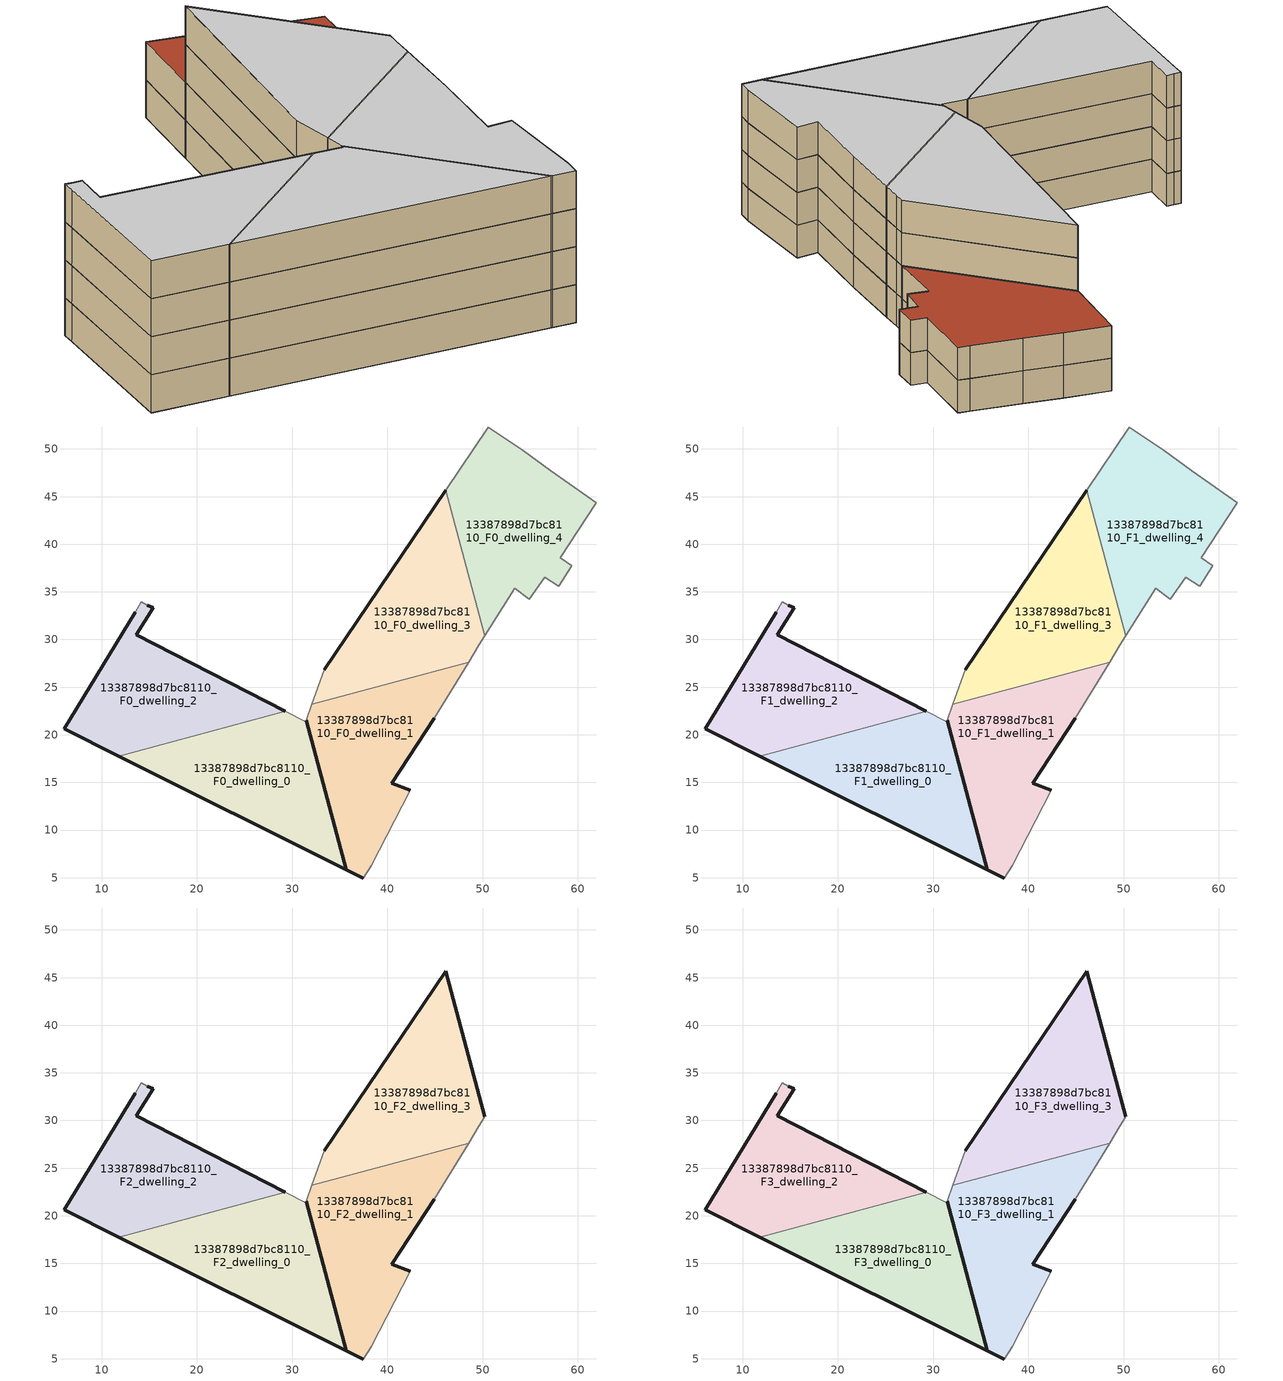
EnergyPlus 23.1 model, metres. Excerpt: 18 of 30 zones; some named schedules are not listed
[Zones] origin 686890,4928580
13387898d7bc8110_F0_dwelling_0
 floor ground (EU_floor_Construction): 35.71,5.84 31.49,21.55 31.42,21.34 29.26,22.45 11.83,17.76 z0
 wall outside (EU_wall_Construction): 31.49,21.55 35.71,5.84 11.83,17.76 z0:3
 wall adiabatic (EU_wall_Construction): 29.26,22.45 31.42,21.34 31.49,21.55 z0:3
 wall to 13387898d7bc8110_F0_dwelling_2 (EU_wall_Construction): 11.83,17.76 29.26,22.45 z0:3
13387898d7bc8110_F0_dwelling_1
 floor ground (EU_floor_Construction): 38.32,6.27 42.44,14.16 40.49,14.92 44.93,21.74 48.53,27.63 32.08,23.21 31.49,21.55 35.71,5.84 37.47,4.96 z0
 wall outside (EU_wall_Construction): 37.47,4.96 35.71,5.84 31.49,21.55 / 44.93,21.74 40.49,14.92 42.44,14.16 z0:3
 wall adiabatic (EU_wall_Construction): 31.49,21.55 32.08,23.21 / 48.53,27.63 44.93,21.74 / 42.44,14.16 38.32,6.27 37.47,4.96 z0:3
 wall to 13387898d7bc8110_F0_dwelling_3 (EU_wall_Construction): 32.08,23.21 48.53,27.63 z0:3
13387898d7bc8110_F0_dwelling_2
 floor ground (EU_floor_Construction): 29.26,22.45 13.65,30.5 15.45,33.32 14.82,33.6 14.19,33.96 13.55,32.88 6.08,20.64 11.83,17.76 z0
 wall outside (EU_wall_Construction): 14.82,33.6 15.45,33.32 13.65,30.5 29.26,22.45 / 11.83,17.76 6.08,20.64 13.55,32.88 z0:3
 wall adiabatic (EU_wall_Construction): 13.55,32.88 14.19,33.96 14.82,33.6 z0:3
13387898d7bc8110_F0_dwelling_3
 floor ground (EU_floor_Construction): 48.53,27.63 49.61,29.39 50.23,30.38 46.12,45.68 33.36,26.83 32.08,23.21 z0
 wall outside (EU_wall_Construction): 33.36,26.83 46.12,45.68 z0:3
 wall adiabatic (EU_wall_Construction): 32.08,23.21 33.36,26.83 / 50.23,30.38 49.61,29.39 48.53,27.63 z0:3
 wall to 13387898d7bc8110_F0_dwelling_4 (EU_wall_Construction): 46.12,45.68 50.23,30.38 z0:3
13387898d7bc8110_F0_dwelling_4
 floor ground (EU_floor_Construction): 58.02,35.6 59.36,37.75 58.15,38.56 61.95,44.38 61.07,44.99 57.17,47.71 54.2,49.85 50.61,52.31 46.12,45.68 50.23,30.38 53.39,35.38 54.92,34.25 56.54,36.54 z0
 wall adiabatic (EU_wall_Construction): 46.12,45.68 50.61,52.31 54.2,49.85 57.17,47.71 61.07,44.99 61.95,44.38 58.15,38.56 59.36,37.75 58.02,35.6 56.54,36.54 54.92,34.25 53.39,35.38 50.23,30.38 z0:3
13387898d7bc8110_F1_dwelling_0
 floor to 13387898d7bc8110_F0_dwelling_0 (EU_floor_Construction): 35.71,5.84 31.49,21.55 31.42,21.34 29.26,22.45 11.83,17.76 z3
 wall outside (EU_wall_Construction): 31.49,21.55 35.71,5.84 11.83,17.76 z3:6
 wall adiabatic (EU_wall_Construction): 29.26,22.45 31.42,21.34 31.49,21.55 z3:6
 wall to 13387898d7bc8110_F1_dwelling_2 (EU_wall_Construction): 11.83,17.76 29.26,22.45 z3:6
13387898d7bc8110_F1_dwelling_1
 floor to 13387898d7bc8110_F0_dwelling_1 (EU_floor_Construction): 38.32,6.27 42.44,14.16 40.49,14.92 44.93,21.74 48.53,27.63 32.08,23.21 31.49,21.55 35.71,5.84 37.47,4.96 z3
 wall outside (EU_wall_Construction): 37.47,4.96 35.71,5.84 31.49,21.55 / 44.93,21.74 40.49,14.92 42.44,14.16 z3:6
 wall adiabatic (EU_wall_Construction): 31.49,21.55 32.08,23.21 / 48.53,27.63 44.93,21.74 / 42.44,14.16 38.32,6.27 37.47,4.96 z3:6
 wall to 13387898d7bc8110_F1_dwelling_3 (EU_wall_Construction): 32.08,23.21 48.53,27.63 z3:6
13387898d7bc8110_F1_dwelling_2
 floor to 13387898d7bc8110_F0_dwelling_2 (EU_floor_Construction): 29.26,22.45 13.65,30.5 15.45,33.32 14.82,33.6 14.19,33.96 13.55,32.88 6.08,20.64 11.83,17.76 z3
 wall outside (EU_wall_Construction): 14.82,33.6 15.45,33.32 13.65,30.5 29.26,22.45 / 11.83,17.76 6.08,20.64 13.55,32.88 z3:6
 wall adiabatic (EU_wall_Construction): 13.55,32.88 14.19,33.96 14.82,33.6 z3:6
13387898d7bc8110_F1_dwelling_3
 floor to 13387898d7bc8110_F0_dwelling_3 (EU_floor_Construction): 48.53,27.63 49.61,29.39 50.23,30.38 46.12,45.68 33.36,26.83 32.08,23.21 z3
 wall outside (EU_wall_Construction): 33.36,26.83 46.12,45.68 z3:6
 wall adiabatic (EU_wall_Construction): 32.08,23.21 33.36,26.83 / 50.23,30.38 49.61,29.39 48.53,27.63 z3:6
 wall to 13387898d7bc8110_F1_dwelling_4 (EU_wall_Construction): 46.12,45.68 50.23,30.38 z3:6
13387898d7bc8110_F1_dwelling_4
 floor to 13387898d7bc8110_F0_dwelling_4 (EU_floor_Construction): 58.02,35.6 59.36,37.75 58.15,38.56 61.95,44.38 61.07,44.99 57.17,47.71 54.2,49.85 50.61,52.31 46.12,45.68 50.23,30.38 53.39,35.38 54.92,34.25 56.54,36.54 z3
 wall adiabatic (EU_wall_Construction): 46.12,45.68 50.61,52.31 54.2,49.85 57.17,47.71 61.07,44.99 61.95,44.38 58.15,38.56 59.36,37.75 58.02,35.6 56.54,36.54 54.92,34.25 53.39,35.38 50.23,30.38 z3:6
 roof outside (EU_roof_Construction): 57.17,47.71 61.07,44.99 61.95,44.38 58.15,38.56 59.36,37.75 58.02,35.6 56.54,36.54 54.92,34.25 53.39,35.38 50.23,30.38 46.12,45.68 50.61,52.31 54.2,49.85 z6
13387898d7bc8110_F2_dwelling_0
 floor to 13387898d7bc8110_F1_dwelling_0 (EU_floor_Construction): 35.71,5.84 31.49,21.55 31.42,21.34 29.26,22.45 11.83,17.76 z6
 wall outside (EU_wall_Construction): 31.49,21.55 35.71,5.84 11.83,17.76 z6:9
 wall adiabatic (EU_wall_Construction): 29.26,22.45 31.42,21.34 31.49,21.55 z6:9
 wall to 13387898d7bc8110_F2_dwelling_2 (EU_wall_Construction): 11.83,17.76 29.26,22.45 z6:9
13387898d7bc8110_F2_dwelling_1
 floor to 13387898d7bc8110_F1_dwelling_1 (EU_floor_Construction): 38.32,6.27 42.44,14.16 40.49,14.92 44.93,21.74 48.53,27.63 32.08,23.21 31.49,21.55 35.71,5.84 37.47,4.96 z6
 wall outside (EU_wall_Construction): 37.47,4.96 35.71,5.84 31.49,21.55 / 44.93,21.74 40.49,14.92 42.44,14.16 z6:9
 wall adiabatic (EU_wall_Construction): 31.49,21.55 32.08,23.21 / 48.53,27.63 44.93,21.74 / 42.44,14.16 38.32,6.27 37.47,4.96 z6:9
 wall to 13387898d7bc8110_F2_dwelling_3 (EU_wall_Construction): 32.08,23.21 48.53,27.63 z6:9
13387898d7bc8110_F2_dwelling_2
 floor to 13387898d7bc8110_F1_dwelling_2 (EU_floor_Construction): 29.26,22.45 13.65,30.5 15.45,33.32 14.82,33.6 14.19,33.96 13.55,32.88 6.08,20.64 11.83,17.76 z6
 wall outside (EU_wall_Construction): 14.82,33.6 15.45,33.32 13.65,30.5 29.26,22.45 / 11.83,17.76 6.08,20.64 13.55,32.88 z6:9
 wall adiabatic (EU_wall_Construction): 13.55,32.88 14.19,33.96 14.82,33.6 z6:9
13387898d7bc8110_F2_dwelling_3
 floor to 13387898d7bc8110_F1_dwelling_3 (EU_floor_Construction): 48.53,27.63 49.61,29.39 50.23,30.38 46.12,45.68 33.36,26.83 32.08,23.21 z6
 wall outside (EU_wall_Construction): 33.36,26.83 46.12,45.68 50.23,30.38 z6:9
 wall adiabatic (EU_wall_Construction): 32.08,23.21 33.36,26.83 / 50.23,30.38 49.61,29.39 48.53,27.63 z6:9
13387898d7bc8110_F3_dwelling_0
 floor to 13387898d7bc8110_F2_dwelling_0 (EU_floor_Construction): 35.71,5.84 31.49,21.55 31.42,21.34 29.26,22.45 11.83,17.76 z9
 wall outside (EU_wall_Construction): 31.49,21.55 35.71,5.84 11.83,17.76 z9:12
 wall adiabatic (EU_wall_Construction): 29.26,22.45 31.42,21.34 31.49,21.55 z9:12
 wall to 13387898d7bc8110_F3_dwelling_2 (EU_wall_Construction): 11.83,17.76 29.26,22.45 z9:12
 ceiling to 13387898d7bc8110_F4_dwelling_0 (EU_floor_Construction): 31.49,21.55 35.71,5.84 11.83,17.76 29.26,22.45 31.42,21.34 z12
13387898d7bc8110_F3_dwelling_1
 floor to 13387898d7bc8110_F2_dwelling_1 (EU_floor_Construction): 38.32,6.27 42.44,14.16 40.49,14.92 44.93,21.74 48.53,27.63 32.08,23.21 31.49,21.55 35.71,5.84 37.47,4.96 z9
 wall outside (EU_wall_Construction): 37.47,4.96 35.71,5.84 31.49,21.55 / 44.93,21.74 40.49,14.92 42.44,14.16 z9:12
 wall adiabatic (EU_wall_Construction): 31.49,21.55 32.08,23.21 / 48.53,27.63 44.93,21.74 / 42.44,14.16 38.32,6.27 37.47,4.96 z9:12
 wall to 13387898d7bc8110_F3_dwelling_3 (EU_wall_Construction): 32.08,23.21 48.53,27.63 z9:12
 ceiling to 13387898d7bc8110_F4_dwelling_1 (EU_floor_Construction): 48.53,27.63 44.93,21.74 40.49,14.92 42.44,14.16 38.32,6.27 37.47,4.96 35.71,5.84 31.49,21.55 32.08,23.21 z12
13387898d7bc8110_F3_dwelling_2
 floor to 13387898d7bc8110_F2_dwelling_2 (EU_floor_Construction): 29.26,22.45 13.65,30.5 15.45,33.32 14.82,33.6 14.19,33.96 13.55,32.88 6.08,20.64 11.83,17.76 z9
 wall outside (EU_wall_Construction): 14.82,33.6 15.45,33.32 13.65,30.5 29.26,22.45 / 11.83,17.76 6.08,20.64 13.55,32.88 z9:12
 wall adiabatic (EU_wall_Construction): 13.55,32.88 14.19,33.96 14.82,33.6 z9:12
 ceiling to 13387898d7bc8110_F4_dwelling_2 (EU_floor_Construction): 29.26,22.45 11.83,17.76 6.08,20.64 13.55,32.88 14.19,33.96 14.82,33.6 15.45,33.32 13.65,30.5 z12
13387898d7bc8110_F3_dwelling_3
 floor to 13387898d7bc8110_F2_dwelling_3 (EU_floor_Construction): 48.53,27.63 49.61,29.39 50.23,30.38 46.12,45.68 33.36,26.83 32.08,23.21 z9
 wall outside (EU_wall_Construction): 33.36,26.83 46.12,45.68 50.23,30.38 z9:12
 wall adiabatic (EU_wall_Construction): 32.08,23.21 33.36,26.83 / 50.23,30.38 49.61,29.39 48.53,27.63 z9:12
 ceiling to 13387898d7bc8110_F4_dwelling_3 (EU_floor_Construction): 46.12,45.68 50.23,30.38 49.61,29.39 48.53,27.63 32.08,23.21 33.36,26.83 z12
[Building]
EU S2 Campaign: North Axis=0; Terrain=City; Solar Distribution=FullExterior
[Site:Location]
Bologna: Latitude=44.5; Longitude=11.25; Time Zone=1; Elevation=37
[SizingPeriod:WeatherFileDays]
AnnualSizingPeriod: Begin Month=1; Begin Day of Month=1; End Month=12; End Day of Month=31; Day of Week for Start Day=Monday; Use Weather File Daylight Saving Period=No; Use Weather File Rain and Snow Indicators=No
[MATERIAL]
EU_InternalMass_Material: Roughness=MediumRough; Thickness=0.1; Conductivity=1; Density=1800; Specific Heat=900; Thermal Absorptance=0.9; Solar Absorptance=0.7; Visible Absorptance=0.7
[MATERIAL:NOMASS] Roughness=MediumRough; Thermal Absorptance=0.9; Solar Absorptance=0.7; Visible Absorptance=0.7
Name | Thermal Resistance
EU_wall_NoMass | 0.779417
EU_roof_NoMass | 0.435466
EU_floor_NoMass | 0.588222
[CONSTRUCTION]
EU_wall_Construction: EU_wall_NoMass
EU_roof_Construction: EU_roof_NoMass
EU_floor_Construction: EU_floor_NoMass
EU_InternalMass_Construction: EU_InternalMass_Material
[ZONE] Type=1; Multiplier=1; Ceiling Height=autocalculate; Floor Area=autocalculate; Part of Total Floor Area=Yes
Name | Volume
13387898d7bc8110_F0_dwelling_0 | 525.693
13387898d7bc8110_F1_dwelling_0; 13387898d7bc8110_F2_dwelling_0; 13387898d7bc8110_F3_dwelling_0 | 525.696
13387898d7bc8110_F0_dwelling_1; 13387898d7bc8110_F1_dwelling_1; 13387898d7bc8110_F2_dwelling_1; 13387898d7bc8110_F3_dwelling_1 | 525.691
13387898d7bc8110_F0_dwelling_2; 13387898d7bc8110_F1_dwelling_2; 13387898d7bc8110_F2_dwelling_2; 13387898d7bc8110_F3_dwelling_2 | 475.923
13387898d7bc8110_F0_dwelling_3 | 550.548
13387898d7bc8110_F1_dwelling_3; 13387898d7bc8110_F2_dwelling_3; 13387898d7bc8110_F3_dwelling_3 | 550.549
13387898d7bc8110_F0_dwelling_4 | 550.529
13387898d7bc8110_F1_dwelling_4 | 550.531
[INTERNALMASS] Construction=EU_InternalMass_Construction
Name | Zone or ZoneList | Surface Area
13387898d7bc8110_F0_dwelling_0_EU_InternalMass | 13387898d7bc8110_F0_dwelling_0 | 175.227
13387898d7bc8110_F0_dwelling_1_EU_InternalMass | 13387898d7bc8110_F0_dwelling_1 | 175.231
13387898d7bc8110_F0_dwelling_2_EU_InternalMass | 13387898d7bc8110_F0_dwelling_2 | 158.639
13387898d7bc8110_F0_dwelling_3_EU_InternalMass | 13387898d7bc8110_F0_dwelling_3 | 183.52
13387898d7bc8110_F0_dwelling_4_EU_InternalMass | 13387898d7bc8110_F0_dwelling_4 | 183.511
13387898d7bc8110_F1_dwelling_0_EU_InternalMass | 13387898d7bc8110_F1_dwelling_0 | 175.227
13387898d7bc8110_F1_dwelling_1_EU_InternalMass | 13387898d7bc8110_F1_dwelling_1 | 175.231
13387898d7bc8110_F1_dwelling_2_EU_InternalMass | 13387898d7bc8110_F1_dwelling_2 | 158.639
13387898d7bc8110_F1_dwelling_3_EU_InternalMass | 13387898d7bc8110_F1_dwelling_3 | 183.52
13387898d7bc8110_F1_dwelling_4_EU_InternalMass | 13387898d7bc8110_F1_dwelling_4 | 183.511
13387898d7bc8110_F2_dwelling_0_EU_InternalMass | 13387898d7bc8110_F2_dwelling_0 | 219.028
13387898d7bc8110_F2_dwelling_1_EU_InternalMass | 13387898d7bc8110_F2_dwelling_1 | 219.023
13387898d7bc8110_F2_dwelling_2_EU_InternalMass | 13387898d7bc8110_F2_dwelling_2 | 219.029
13387898d7bc8110_F2_dwelling_3_EU_InternalMass | 13387898d7bc8110_F2_dwelling_3 | 219.029
13387898d7bc8110_F3_dwelling_0_EU_InternalMass | 13387898d7bc8110_F3_dwelling_0 | 219.028
13387898d7bc8110_F3_dwelling_1_EU_InternalMass | 13387898d7bc8110_F3_dwelling_1 | 219.023
13387898d7bc8110_F3_dwelling_2_EU_InternalMass | 13387898d7bc8110_F3_dwelling_2 | 219.029
13387898d7bc8110_F3_dwelling_3_EU_InternalMass | 13387898d7bc8110_F3_dwelling_3 | 219.029
[OTHEREQUIPMENT] Fuel Type=Electricity; Design Level Calculation Method=Watts/Area; Power per Zone Floor Area=1; Fraction Latent=0; Fraction Radiant=0; Fraction Lost=0; Carbon Dioxide Generation Rate=0; EndUse Subcategory=EU_Step8_InternalGains
Name | Zone or ZoneList or Space or SpaceList | Schedule
EU_Step8_InternalGain_13387898d7bc8110_F0_dwelling_0_f000 | 13387898d7bc8110_F0_dwelling_0 | EU_Step8_GainSchedule_13387898d7bc8110_F0_dwelling_0_f000
EU_Step8_InternalGain_13387898d7bc8110_F0_dwelling_1_f000 | 13387898d7bc8110_F0_dwelling_1 | EU_Step8_GainSchedule_13387898d7bc8110_F0_dwelling_1_f000
EU_Step8_InternalGain_13387898d7bc8110_F0_dwelling_2_f000 | 13387898d7bc8110_F0_dwelling_2 | EU_Step8_GainSchedule_13387898d7bc8110_F0_dwelling_2_f000
EU_Step8_InternalGain_13387898d7bc8110_F0_dwelling_3_f000 | 13387898d7bc8110_F0_dwelling_3 | EU_Step8_GainSchedule_13387898d7bc8110_F0_dwelling_3_f000
EU_Step8_InternalGain_13387898d7bc8110_F0_dwelling_4_f000 | 13387898d7bc8110_F0_dwelling_4 | EU_Step8_GainSchedule_13387898d7bc8110_F0_dwelling_4_f000
EU_Step8_InternalGain_13387898d7bc8110_F1_dwelling_0_f000 | 13387898d7bc8110_F1_dwelling_0 | EU_Step8_GainSchedule_13387898d7bc8110_F1_dwelling_0_f000
EU_Step8_InternalGain_13387898d7bc8110_F1_dwelling_1_f000 | 13387898d7bc8110_F1_dwelling_1 | EU_Step8_GainSchedule_13387898d7bc8110_F1_dwelling_1_f000
EU_Step8_InternalGain_13387898d7bc8110_F1_dwelling_2_f000 | 13387898d7bc8110_F1_dwelling_2 | EU_Step8_GainSchedule_13387898d7bc8110_F1_dwelling_2_f000
EU_Step8_InternalGain_13387898d7bc8110_F1_dwelling_3_f000 | 13387898d7bc8110_F1_dwelling_3 | EU_Step8_GainSchedule_13387898d7bc8110_F1_dwelling_3_f000
EU_Step8_InternalGain_13387898d7bc8110_F1_dwelling_4_f000 | 13387898d7bc8110_F1_dwelling_4 | EU_Step8_GainSchedule_13387898d7bc8110_F1_dwelling_4_f000
EU_Step8_InternalGain_13387898d7bc8110_F2_dwelling_0_f000 | 13387898d7bc8110_F2_dwelling_0 | EU_Step8_GainSchedule_13387898d7bc8110_F2_dwelling_0_f000
EU_Step8_InternalGain_13387898d7bc8110_F2_dwelling_1_f000 | 13387898d7bc8110_F2_dwelling_1 | EU_Step8_GainSchedule_13387898d7bc8110_F2_dwelling_1_f000
EU_Step8_InternalGain_13387898d7bc8110_F2_dwelling_2_f000 | 13387898d7bc8110_F2_dwelling_2 | EU_Step8_GainSchedule_13387898d7bc8110_F2_dwelling_2_f000
EU_Step8_InternalGain_13387898d7bc8110_F2_dwelling_3_f000 | 13387898d7bc8110_F2_dwelling_3 | EU_Step8_GainSchedule_13387898d7bc8110_F2_dwelling_3_f000
EU_Step8_InternalGain_13387898d7bc8110_F3_dwelling_0_f000 | 13387898d7bc8110_F3_dwelling_0 | EU_Step8_GainSchedule_13387898d7bc8110_F3_dwelling_0_f000
EU_Step8_InternalGain_13387898d7bc8110_F3_dwelling_1_f000 | 13387898d7bc8110_F3_dwelling_1 | EU_Step8_GainSchedule_13387898d7bc8110_F3_dwelling_1_f000
EU_Step8_InternalGain_13387898d7bc8110_F3_dwelling_2_f000 | 13387898d7bc8110_F3_dwelling_2 | EU_Step8_GainSchedule_13387898d7bc8110_F3_dwelling_2_f000
EU_Step8_InternalGain_13387898d7bc8110_F3_dwelling_3_f000 | 13387898d7bc8110_F3_dwelling_3 | EU_Step8_GainSchedule_13387898d7bc8110_F3_dwelling_3_f000
[ZONEVENTILATION:DESIGNFLOWRATE] Schedule=EU_AlwaysOn; Design Flow Rate Calculation Method=AirChanges/Hour; Air Changes per Hour=0.712058; Ventilation Type=Natural; Fan Pressure Rise=0; Fan Total Efficiency=1; Constant Term Coefficient=1; Temperature Term Coefficient=0; Velocity Term Coefficient=0; Velocity Squared Term Coefficient=0; Minimum Indoor Temperature=-100; Maximum Indoor Temperature=100; Delta Temperature=-100; Minimum Outdoor Temperature=-100; Maximum Outdoor Temperature=100; Maximum Wind Speed=40
Name | Zone or ZoneList or Space or SpaceList
EU_ConstantAir_13387898d7bc8110_F0_dwelling_0 | 13387898d7bc8110_F0_dwelling_0
EU_ConstantAir_13387898d7bc8110_F0_dwelling_1 | 13387898d7bc8110_F0_dwelling_1
EU_ConstantAir_13387898d7bc8110_F0_dwelling_2 | 13387898d7bc8110_F0_dwelling_2
EU_ConstantAir_13387898d7bc8110_F0_dwelling_3 | 13387898d7bc8110_F0_dwelling_3
EU_ConstantAir_13387898d7bc8110_F0_dwelling_4 | 13387898d7bc8110_F0_dwelling_4
EU_ConstantAir_13387898d7bc8110_F1_dwelling_0 | 13387898d7bc8110_F1_dwelling_0
EU_ConstantAir_13387898d7bc8110_F1_dwelling_1 | 13387898d7bc8110_F1_dwelling_1
EU_ConstantAir_13387898d7bc8110_F1_dwelling_2 | 13387898d7bc8110_F1_dwelling_2
EU_ConstantAir_13387898d7bc8110_F1_dwelling_3 | 13387898d7bc8110_F1_dwelling_3
EU_ConstantAir_13387898d7bc8110_F1_dwelling_4 | 13387898d7bc8110_F1_dwelling_4
EU_ConstantAir_13387898d7bc8110_F2_dwelling_0 | 13387898d7bc8110_F2_dwelling_0
EU_ConstantAir_13387898d7bc8110_F2_dwelling_1 | 13387898d7bc8110_F2_dwelling_1
EU_ConstantAir_13387898d7bc8110_F2_dwelling_2 | 13387898d7bc8110_F2_dwelling_2
EU_ConstantAir_13387898d7bc8110_F2_dwelling_3 | 13387898d7bc8110_F2_dwelling_3
EU_ConstantAir_13387898d7bc8110_F3_dwelling_0 | 13387898d7bc8110_F3_dwelling_0
EU_ConstantAir_13387898d7bc8110_F3_dwelling_1 | 13387898d7bc8110_F3_dwelling_1
EU_ConstantAir_13387898d7bc8110_F3_dwelling_2 | 13387898d7bc8110_F3_dwelling_2
EU_ConstantAir_13387898d7bc8110_F3_dwelling_3 | 13387898d7bc8110_F3_dwelling_3
[HVACTEMPLATE:THERMOSTAT] Constant Heating Setpoint=20; Constant Cooling Setpoint=50
EU_HeatOnly_13387898d7bc8110_F0_dwelling_0; EU_HeatOnly_13387898d7bc8110_F0_dwelling_1; EU_HeatOnly_13387898d7bc8110_F0_dwelling_2; EU_HeatOnly_13387898d7bc8110_F0_dwelling_3; EU_HeatOnly_13387898d7bc8110_F0_dwelling_4; EU_HeatOnly_13387898d7bc8110_F1_dwelling_0; EU_HeatOnly_13387898d7bc8110_F1_dwelling_1; EU_HeatOnly_13387898d7bc8110_F1_dwelling_2
